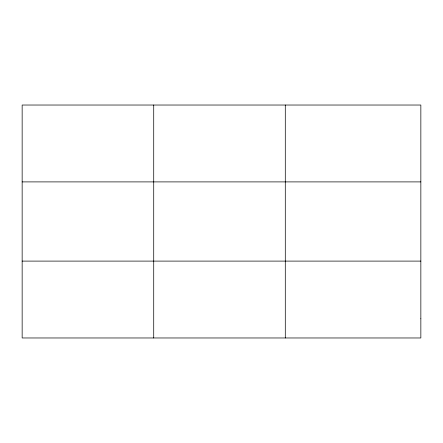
<?xml version="1.0" encoding="UTF-8"?>
<svg xmlns="http://www.w3.org/2000/svg" width="443" height="443" viewBox="0 0 443 443"><rect width="100%" height="100%" fill="white"/><g stroke="black" fill="none" stroke-linecap="round" stroke-linejoin="round"><path stroke-width="0.66" d="M153.721 105.03L153.721 337.97M285.292 105.03L285.292 337.97M22.15 181.901L420.85 181.901M22.15 261.099L420.85 261.099M420.85 318.755L420.85 337.97L22.15 337.97L22.15 105.03L420.85 105.03L420.85 318.755"/></g></svg>
